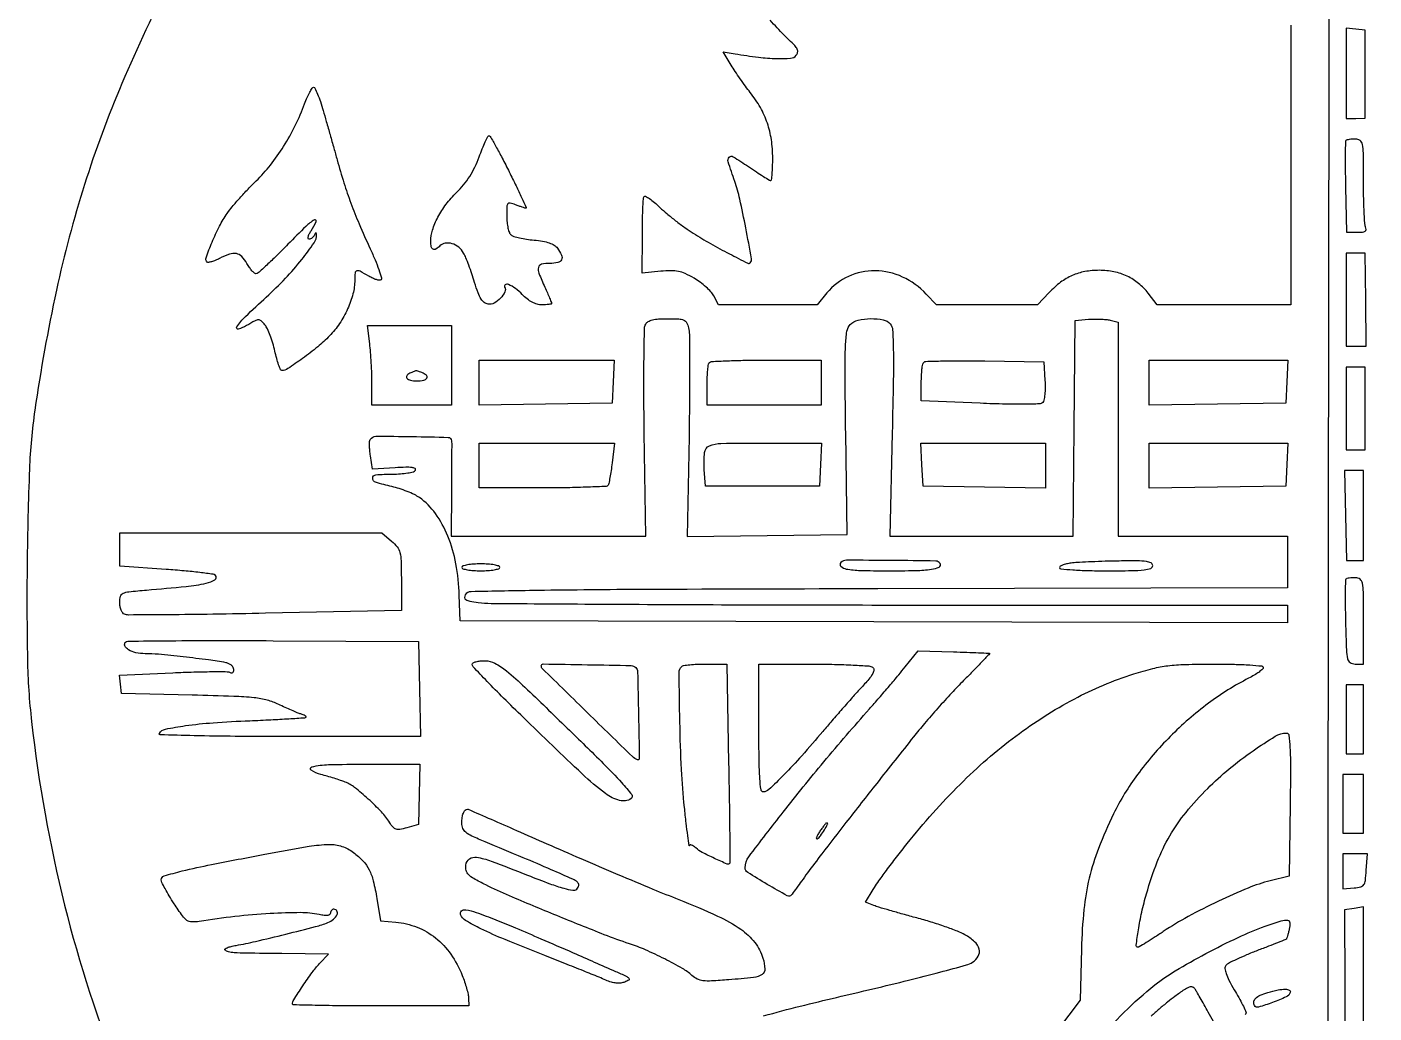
# Model space of a CAD drawing. Extents: x 110 to 904, y 124 to 925.
# Drawn here: x 110.1 to 500.1, y 371.9 to 657.5 of the extents above; entities that cross this region are included whole.
import ezdxf

# ---------------------------------------------------------------- set-up
doc = ezdxf.new("R2010")
doc.units = 0

msp = doc.modelspace()

# ---------------------------------------------------------------- linework, layer by layer
for points in [[(502, 269), (499.5, 269), (497, 269), (497, 335.826807), (497, 402.653614), (494.25, 402.250339), (491.5, 401.847063), (491.819887, 335.350365), (492.139775, 268.853668), (489.390067, 269.176834), (486.640358, 269.5), (486.890229, 518.986716, -0.000161), (487.016943, 614.68192, -0.000268), (487.192998, 695.313008, -0.000004), (487.392619, 768.47668, -0.198201)], [(523.742409, 769.272477, -0.000007), (523.894203, 696.025807, -0.000343)], [(152.075484, 671.838879, 0.018701), (137.635786, 641.135013, 0.02393), (126.794949, 611.832652, 0.023512), (118.665697, 581.210326, 0.017072), (112.409407, 546.5, 0.026499), (110.850951, 529.459421, 0.006926), (110.181566, 501.991127, 0.007073), (110.281858, 474.373736, 0.023767), (111.461416, 456.336306, 0.032722), (121.036057, 403.191357, 0.035756), (137.284647, 353.351768, 0.036442)], [(476, 658), (476, 577), (456.618689, 577), (437.237378, 577), (434.675135, 580.359273, 0.059459), (431.918921, 583.199537, 0.060501), (428.586929, 585.292166, 0.05885), (424.765695, 586.568518, 0.051245), (420.566752, 587, 0.044632), (416.360141, 586.623749, 0.059021), (412.684111, 585.50144, 0.057962), (409.322315, 583.531632, 0.041043), (406.053833, 580.619242), (402.607666, 577), (387.990924, 577), (373.374182, 577), (370.437091, 580.126099, 0.096108), (363.594007, 585.062577, 0.10583), (355.633219, 586.863088, 0.110626), (347.908787, 585.226366, 0.113551), (341.704881, 580.458138), (338.854392, 577), (324.596176, 577), (310.337959, 577), (308.955652, 579.582864, 0.063249), (308.125278, 580.75161, 0.02415), (306.70106, 582.156168, 0.023454), (304.988956, 583.549936, 0.026574), (303.221557, 584.716047, 0.023993), (300.697442, 586.03692, 0.057493), (298.694734, 586.698994, 0.055617), (296.55403, 586.899302, 0.021259), (293.562212, 586.718576), (288.254656, 586.170788), (288.263371, 596.835394, -0.004196), (288.301568, 600.98314, -0.006227), (288.410758, 604.615064, -0.003016), (288.56007, 607.688624, -0.116388), (288.752875, 608.343546, -0.406303), (289.160569, 608.461178, -0.026973), (290.30655, 607.766605, -0.026891), (291.747238, 606.665484, -0.015422), (293.366832, 605.194935, 0.017788), (295.344281, 603.416453, 0.009543), (297.901507, 601.357743, 0.009491), (300.593106, 599.354779, 0.014659), (303, 597.738161, 0.011597), (307.978048, 594.761318, 0.009389), (313.449269, 591.793854, 0.002725), (318.790699, 589.062128, 0.328258), (319.5061, 589.182767, 0.24176), (319.864997, 590.364011, 0.002418), (318.203865, 599.275608, 0.007921), (316.472942, 607.602069, 0.029304), (314.993358, 612.75922, -0.007501), (313.091816, 618.440491, -0.269707), (313.381205, 619.741343, -0.359176), (314.534163, 619.89838, -0.010568), (318.945131, 617.037261, 0.004048), (321.263679, 615.490043, 0.00614), (323.306872, 614.185945, 0.002615), (325.06603, 613.10601, 0.137187), (325.445131, 613, 0.38145), (325.667152, 613.198223, 0.00693), (325.837007, 614.903431, 0.013326), (325.960092, 616.995263, 0.008031), (326, 619.479764, 0.036467), (325.609635, 624.824998, 0.04605), (324.442121, 629.640952, 0.046429), (322.422829, 634.13053, 0.038035), (319.487779, 638.5, -0.009108), (318.110396, 640.314458, -0.005834), (316.574383, 642.468626, -0.005861), (315.118675, 644.614627, -0.010901), (313.997363, 646.393194), (311.659883, 650.286388), (315.079942, 649.697778, 0.011934), (321.849373, 648.698431, 0.024362), (327.204447, 648.301502, 0.026306), (331.175112, 648.410034, 0.202227), (332.792544, 649.250031, 0.121974), (333.214311, 650.123209, 0.161454), (333.115476, 650.994779, 0.082127), (332.392181, 652.058972, 0.016255), (330.743786, 653.681387, -0.013782), (329.219318, 655.167059, -0.006047), (327.279398, 657.213716, -0.005979), (325.271896, 659.436375, -0.007968)], [(524.005198, 615.239557, -0.000206), (524.031732, 519.383904)], [(323.352841, 371.101885, -0.011954), (333.984367, 373.951543, -0.001893), (355, 378.965197, 0.003097), (365.321342, 381.453817, 0.004498), (374.39456, 383.787883, 0.00233), (382.044303, 385.867556, 0.074426), (383.811269, 386.653851, 0.124103), (385.479031, 388.420588, 0.196846), (385.726571, 390.457719, 0.141465), (384.417847, 392.597744, 0.057715), (381.627188, 394.613548, 0.034424), (379.488829, 395.624007, 0.009071), (375.93768, 396.938327, 0.009164), (371.831536, 398.289992, 0.00929), (367.697069, 399.483811, -0.002265), (363.670552, 400.585419, -0.002712), (359.889592, 401.660411, -0.002331), (356.712867, 402.598345, -0.017893), (355.241453, 403.098299), (352.843145, 404.010135), (355.09187, 407.755067, -0.019854), (356.423015, 409.784755, -0.004258), (358.899386, 413.190551, -0.004442), (361.838451, 417.088262, -0.004223), (364.895843, 421, -0.028604), (380.217964, 438.153898, -0.035474), (396.396155, 452.161993, -0.038225), (413.226285, 462.861936, -0.046029), (430.5, 470.12233, -0.014298), (436.034415, 471.697662, -0.03159), (440.349422, 472.507653, -0.024535), (445.35221, 472.875195, -0.005759), (453.75, 472.982335, -0.005413), (459.61647, 472.9261, -0.01175), (464.118102, 472.72831, -0.006371), (467.610498, 472.447797, -0.387261), (468, 472.020324, -0.214834), (467.776184, 471.523462, -0.022128), (466.751562, 470.694759, -0.024436), (465.378063, 469.781145, -0.017107), (463.75, 468.883478, 0.043659), (452.102611, 461.630586, 0.035913), (441.049896, 452.014429, 0.036183), (431.579814, 441.011347, 0.046652), (424.668796, 429.61392, 0.019881), (420.29972, 419.618849, 0.034525), (417.595767, 410.979222, 0.033756), (416.069838, 401.916222, 0.018064), (415.35251, 390.580372), (414.948502, 375.660744), (408.467021, 366.955707, 0.015115)], [(419.545014, 363.258744, -0.025743), (427.687933, 372.16178, -0.026404), (436.63714, 380.101417, -0.033739), (442.514303, 384.169353, -0.01222), (451.357415, 389.157159, -0.012444), (460.722445, 393.846461, -0.023742), (468.5, 397.060441, -0.007845), (473.20373, 398.664769, -0.107296), (474.991395, 398.84276, -0.360748), (475.689954, 398.113392, -0.07949), (475.527124, 396.25205, -0.004166), (475.250599, 395.18792, -0.006293), (474.990469, 394.266511, -0.002767), (474.755135, 393.487218, -0.135063), (474.668716, 393.351591, -0.089711), (474.517656, 393.257715, -0.000222), (472.15296, 392.32239, -0.001408), (469.481249, 391.275691, -0.000876), (466.341361, 390.062088, 0.00816), (463.14327, 388.772135, 0.010868), (460.284224, 387.4904, 0.008318), (457.952134, 386.335498, 0.100957), (457.17813, 385.712547, 0.200204), (456.90896, 384.832096, 0.058214), (457.217655, 383.417054, 0.037594), (458.067136, 381.44227, 0.012732), (459.586768, 378.70534, -0.006552), (460.894326, 376.417457, -0.009181), (461.997363, 374.3382, -0.006041), (462.863749, 372.577583, -0.111767), (463, 371.975663, -0.213058), (462.788681, 371.502255, -0.022652)], [(455.049305, 366.984506), (452.078302, 372.242253, 0.000816), (450.875848, 374.362138, 0.000935), (449.719709, 376.38385, 0.000841), (448.732908, 378.095313, 0.005354), (448.221099, 378.958089, 0.193555), (447.515246, 379.486148, 0.155792), (446.561021, 379.439175, 0.059858), (445.077188, 378.670706, 0.009658), (442.417451, 376.78492, 0.011929), (440.267099, 375.116299, 0.007807), (437.865798, 373.096214, 0.007854), (435.586407, 371.053426, 0.014901)]]:
    msp.add_lwpolyline(points, format="xyb")
for points in [[(492, 644.066422), (492, 631), (494.75, 631.005355), (497.5, 631.01071), (497.5, 643.755355), (497.5, 656.5), (494.75, 656.816422), (492, 657.132845)], [(492, 578.5), (492, 565), (494.899634, 565), (497.799267, 565), (497.649634, 578.499103), (497.5, 591.998205), (494.75, 591.999103), (492, 592)], [(279.797717, 554.75), (279.5, 548.5), (260.25, 548.228407), (241, 547.956814), (241, 554.478407), (241, 561), (260.547717, 561), (280.095435, 561)], [(474.797717, 554.75), (474.5, 548.5), (454.75, 548.22886), (435, 547.95772), (435, 554.47886), (435, 561), (455.047717, 561), (475.095435, 561)], [(492, 547), (492, 535), (494.75, 534.999215), (497.5, 534.998429), (497.5, 546.997888), (497.5, 558.997347), (494.75, 558.998674), (492, 559)], [(405, 530.476926), (405, 523.953851), (387.25, 524.226926), (369.5, 524.5), (369.202283, 530.75), (368.904565, 537), (386.952283, 537), (405, 537)], [(474.797717, 530.75), (474.5, 524.5), (454.75, 524.22886), (435, 523.95772), (435, 530.47886), (435, 537), (455.047717, 537), (475.095435, 537)], [(491.805594, 516.001751), (492.111188, 503), (494.555594, 503), (497, 503), (497, 516), (497, 529), (494.25, 529.001751), (491.5, 529.003502)], [(492, 457), (492, 447), (494.5, 447), (497, 447), (497, 457), (497, 467), (494.5, 467), (492, 467)], [(491, 432.5), (491, 424), (494, 424), (497, 424), (497, 432.5), (497, 441), (494, 441), (491, 441)]]:
    msp.add_lwpolyline(points, close=True)
for points in [[(195.880193, 633.25, -0.001234), (196.781222, 630.125959, -0.000669), (197.874713, 626.279688, -0.000666), (198.977184, 622.362077, -0.001054), (199.910851, 619, 0.008936), (201.886323, 612.298061, 0.012867), (203.891506, 606.448668, 0.012086), (206.290561, 600.444859, 0.006695), (209.492252, 593.231124, -0.009255), (210.901013, 590.0127, -0.014523), (211.979027, 587.191903, -0.00855), (212.754786, 584.842277, -0.278695), (212.617024, 584.28369, -0.228426), (212.172813, 584.128427, -0.041636), (211.293695, 584.303081, -0.037435), (210.215029, 584.701935, -0.026144), (209.064941, 585.302567, 0.011344), (206.537512, 586.719218, 0.191816), (205.605187, 586.821397, 0.307914), (205.109344, 586.236907, 0.026537), (205, 584.178139, -0.06333), (204.490368, 580.170675, -0.042691), (202.958215, 575.816006, -0.041241), (200.62317, 571.602824, -0.046537), (197.709199, 568.010571, -0.026579), (194.290404, 564.869286, -0.015888), (189.92193, 561.491464, -0.010508), (185.647056, 558.532769, -0.147148), (183.875936, 558, -0.303517), (183.534749, 558.228128, -0.012924), (182.989256, 559.650427, -0.018422), (182.420927, 561.464902, -0.011635), (181.886073, 563.618476, 0.017502), (181.287208, 565.914297, 0.017412), (180.528327, 568.166624, 0.017549), (179.728826, 570.084828, 0.062748), (179.029614, 571.211756, 0.036475), (177.946728, 572.365853, 0.199076), (177.159487, 572.654369, 0.114504), (176.156035, 572.376935, 0.008822), (173.70683, 570.989532, -0.071977), (171.281843, 569.994605, -0.691321), (170.848946, 570.618396, -0.050033), (173.379239, 573.603856, -0.006649), (179.412959, 579.275248, 0.017526), (184.921274, 584.683194, 0.021278), (189.675321, 590.136568, 0.018147), (193.255737, 594.964021, 0.170353), (193.921053, 597.421445, 0.064798), (193.854538, 597.745441, 0.400792), (193.717197, 597.816336, 0.197946), (193.538539, 597.672836, 0.029942), (193.337719, 597.25, -0.065288), (193.067918, 596.772065, -0.060927), (192.678442, 596.367188, -0.065166), (192.233701, 596.092716, -0.106092), (191.801657, 596, -0.350279), (191.545034, 596.204922, -0.114368), (191.547444, 596.72404, -0.059082), (191.837809, 597.518475, -0.027907), (192.38499, 598.464817, 0.042762), (193.842347, 601.167285, 0.7252), (193.343271, 601.609453, 0.060717), (190.861819, 599.718527, 0.006335), (185.674494, 594.534221, -0.005219), (182.41679, 591.26385, -0.008025), (179.523036, 588.508785, -0.003483), (177.017442, 586.230875, -0.186547), (176.424494, 586.006323, -0.184231), (175.964738, 586.185288, -0.028962), (175.27117, 586.890181, -0.028909), (174.516443, 587.859447, -0.021617), (173.79651, 589.006323, 0.062125), (172.31146, 590.994975, 0.158379), (170.74328, 591.833704, 0.128902), (168.760124, 591.675895, 0.035378), (165.85741, 590.426264, -0.020317), (164.651438, 589.863486, -0.029739), (163.546114, 589.476798, -0.029597), (162.650166, 589.278424, -0.240513), (162.262697, 589.403969, -0.290061), (161.979893, 590.664076, -0.012207), (163.707244, 595.14057, -0.020724), (165.856583, 599.776572, -0.033476), (168.101143, 603.5, -0.021285), (169.55812, 605.408696, -0.008421), (171.713809, 607.909662, -0.008316), (174.135583, 610.536195, -0.010317), (176.478599, 612.894592, 0.033985), (180.588845, 617.443201, 0.026553), (184.424248, 622.886906, 0.025677), (187.795418, 628.92307, 0.025978), (190.515671, 635.25, -0.014243), (191.248152, 637.070171, -0.02154), (191.997281, 638.604687, -0.017471), (192.68779, 639.777378, -0.256327), (193.093513, 640, -0.291988), (193.494408, 639.744066, -0.010727), (194.251091, 638.017187, -0.016556), (195.067693, 635.837246, -0.010511)], [(249.725527, 615.481875, -0.002941), (251.70012, 611.461998, -0.005021), (253.295492, 608.079051, -0.001132), (254.63477, 605.146119, -0.545293), (254.540627, 605, -0.074747), (254.271967, 605.040389, -0.004573), (253.497264, 605.286479, -0.006726), (252.577558, 605.601682, -0.004924), (251.5651, 605.975249, 0.031235), (249.977881, 606.467748, 0.298329), (249.341312, 606.241548, 0.155255), (249.047065, 605.413609, 0.008356), (249, 602.597694, 0.026399), (249.091902, 600.858309, 0.031011), (249.367188, 599.230962, 0.03247), (249.766822, 597.913404, 0.135474), (250.25, 597.248927, 0.096989), (251.050711, 596.832685, 0.016481), (252.724313, 596.399882, 0.017455), (254.751957, 596.020016, 0.014759), (256.917873, 595.757145, -0.02004), (259.405779, 595.428502, -0.039853), (261.330073, 594.934947, -0.051863), (262.748348, 594.276977, -0.100693), (263.667873, 593.439532, -0.049902), (264.866638, 591.401294, -0.225243), (264.851637, 590.057288, -0.230967), (263.805909, 589.241379, -0.052197), (261.5, 589, 0.053754), (259.083017, 588.739403, 0.293994), (258.198287, 587.852395, 0.147216), (258.335935, 586.137512, 0.013388), (260.021962, 582.140796, -0.003145), (260.779961, 580.442, -0.004702), (261.418951, 578.947312, -0.002077), (261.946069, 577.666545, -0.096872), (262, 577.390796, -0.355058), (261.87473, 577.236628, -0.017015), (261.173708, 577.114796, -0.021467), (260.26551, 577.028148, -0.013049), (259.187091, 577, -0.069629), (257.797203, 577.194497, -0.051883), (256.358413, 577.772074, -0.046164), (254.911985, 578.71493, -0.034232), (253.5, 580, 0.043099), (251.539297, 581.721995, 0.058431), (249.493091, 582.887595, 0.235101), (248.568041, 582.83133, 0.423326), (248.39928, 582.162968, -0.255529), (248.474014, 580.760133, -0.078967), (247.229157, 578.958895, -0.07361), (245.37926, 577.518735, -0.165513), (243.653443, 577.193102, -0.125711), (242.507801, 577.666263, -0.092626), (241.573926, 578.680254, -0.053293), (240.704448, 580.466144, -0.013906), (239.70315, 583.5, 0.008555), (238.913823, 585.980469, 0.008162), (238.028262, 588.471875, 0.008131), (237.174615, 590.646258, 0.028638), (236.524642, 592, 0.095869), (235.117755, 593.683805, 0.097247), (233.190925, 594.710854, 0.110829), (231.225431, 594.858694, 0.161307), (229.684665, 594.084665, -0.057354), (228.527712, 593.166528, -0.25671), (227.69377, 593.121732, -0.234872), (227.15627, 593.813561, -0.049824), (227, 595.377876, -0.077232), (227.510939, 598.665945, -0.044494), (229.064663, 602.369235, -0.040867), (231.452889, 606.112766, -0.037543), (234.481075, 609.533499, 0.029171), (236.52089, 611.76152, 0.029484), (238.2797, 614.204168, 0.028773), (239.775709, 616.894004, 0.025105), (241.029719, 619.861355, -0.008382), (241.932155, 622.213112, -0.013301), (242.791445, 624.191449, -0.007173), (243.566036, 625.792076, -0.291661), (243.883991, 625.981875, -0.261992), (244.234907, 625.770628, -0.002189), (245.854046, 622.890024, -0.006965), (247.677883, 619.501463, -0.004341)], [(491.916667, 624.586804, 0.196519), (491.752708, 624.200608, 0.001292), (491.712164, 620.450735, 0.004848), (491.718504, 616.133291, 0.003046), (491.805594, 611.086804), (492.111188, 598), (495.162583, 598, 0.02188), (496.684909, 598.06665, 0.122312), (497.45106, 598.329865, 0.242391), (497.730792, 598.817466, 0.103277), (497.606989, 599.581787, -0.076225), (497.36646, 600.687205, -0.004291), (497.178303, 604.1999, -0.006512), (497.0442, 608.401179, -0.004721), (497, 613.081787, 0.002589), (496.959271, 620.946446, 0.045776), (496.701055, 623.473049, 0.190528), (495.997912, 624.57035, 0.157375), (494.666667, 625, 0.016356), (493.742697, 624.969767, 0.020933), (492.896354, 624.878624, 0.019357), (492.20895, 624.747957, 0.139561)], [(233, 559.5), (233, 548), (221.5, 548), (210, 548), (209.991308, 554.25, 0.008133), (209.942299, 557.025399, 0.005403), (209.799931, 560.20625, 0.005439), (209.5947, 563.292039, 0.010564), (209.352017, 565.75), (208.721418, 571), (220.860709, 571), (233, 571)], [(301.624219, 570.361094, -0.058757), (301.873656, 568.431033, -0.001641), (301.939849, 560.014097, -0.003342), (301.919015, 550.099964, -0.002287), (301.768633, 538.842972), (301.250723, 509.963755), (324.375362, 510.231878), (347.5, 510.5), (347.118884, 540.047455, -0.001335), (346.939528, 557.583495, -0.012455), (347.070748, 565.145135, -0.02614), (347.471461, 569.371563, -0.161021), (348.440312, 571.297455, -0.140676), (350.726187, 572.563747, -0.052971), (354.391823, 573.007686, -0.052963), (357.99573, 572.678282, -0.171939), (360.026937, 571.467543, -0.160953), (360.688634, 569.779366, -0.009194), (360.892319, 564.123872, -0.008609), (360.895774, 555.378037, -0.001774), (360.581798, 539.967543), (359.864833, 510), (386.41817, 510), (412.971507, 510), (413.235753, 541.25), (413.5, 572.5), (417.404677, 572.819587, -0.017087), (419.071551, 572.898812, -0.014087), (420.851294, 572.872382, -0.014322), (422.484582, 572.755133, -0.036415), (423.654677, 572.550535), (426, 571.961896), (426, 540.980948), (426, 510), (450.5, 510), (475, 510), (475, 502.527519), (475, 495.055037), (356.463336, 494.777519, 0.000329), (288.477561, 494.573668, 0.002805), (258.004755, 494.291287, 0.001352), (238.665293, 493.951224, 0.253583), (236.992263, 493, 0.156844), (236.797831, 492.225514, 0.251815), (237.150138, 491.661773, 0.083665), (238.281878, 491.246188, 0.011397), (240.778927, 490.837606, 0.033086), (244.46478, 490.567144, 0.000205), (277.820997, 490.344056, 0.000842), (315.924414, 490.169017, 0.000537), (360.25, 490.087606), (475, 490), (475, 487.461757), (475, 484.923513), (355.25, 485.211757), (235.5, 485.5), (235.274573, 492.909562, 0.038341), (234.292745, 502.045377, 0.050927), (231.940954, 510.058645, 0.057832), (228.367771, 516.556407, 0.083622), (223.744155, 521.182178, 0.04142), (222.273097, 522.055961, 0.018138), (220.197794, 522.975072, 0.017805), (217.911918, 523.796655, 0.022733), (215.75106, 524.3807, -0.019195), (211.059726, 525.613157, -0.338326), (210.199321, 526.810663, -0.38191), (211.14397, 527.806408, -0.020527), (215.85765, 528, 0.016838), (218.248925, 528.080551, 0.024645), (220.340136, 528.325551, 0.023412), (221.975868, 528.678852, 0.19172), (222.577365, 529.12518, 0.421954), (222.457762, 529.603544, 0.102002), (221.595468, 529.893052, 0.037476), (219.787326, 529.975738, 0.008593), (216.730831, 529.833801), (210.188897, 529.417242), (209.572929, 533.269293, -0.016109), (209.377309, 534.809296, -0.020017), (209.299235, 536.250847, -0.018709), (209.327118, 537.44549, -0.123833), (209.506181, 538.010001, -0.258874), (211.160451, 538.936628, -0.004725), (221.576901, 538.879558, -0.004149), (232.061216, 538.636001, -0.392254), (233.051038, 537.658478, -0.011557), (233.068671, 536.815524, -0.000285), (233.057971, 532.948116, -0.000616), (233.037241, 528.41111, -0.00042), (233.002968, 523.25), (232.90386, 510), (261.079877, 510), (289.255895, 510), (288.81089, 539.951208, -0.002774), (288.702992, 551.542717, -0.004287), (288.751213, 561.559207, -0.00145), (288.891869, 570.194043, -0.123375), (289.232633, 571.451208, -0.139578), (289.946102, 572.161586, -0.066279), (291.16385, 572.638813, -0.044047), (292.963191, 572.916456, -0.016266), (295.530638, 573, -0.010944), (298.800109, 572.928426, -0.09148), (300.235497, 572.598045, -0.169346), (301.050074, 571.847981, -0.061375)], [(221.25, 557.337719, 0.106958), (220.168496, 556.603157, 0.366065), (220.121923, 555.817758, 0.184125), (221.116072, 555.188886, 0.050006), (223, 555, 0.046063), (224.977595, 555.182577, 0.216196), (225.890646, 555.820674, 0.371502), (225.747522, 556.623581, 0.079312), (224.418213, 557.393011, 0.007375), (223.799893, 557.619878, 0.010965), (223.251663, 557.798506, 0.006287), (222.790034, 557.931488, 0.178541), (222.668213, 557.921053, -0.011529), (222.552577, 557.870001, -0.000619), (222.182225, 557.717133, -0.000968), (221.741074, 557.536678, -0.000706)], [(340, 554.5), (340, 548), (323.5, 548), (307, 548), (307, 553.833333, -0.010625), (307.048521, 556.116473, -0.014928), (307.195833, 558.148958, -0.011119), (307.403673, 559.810475, -0.161051), (307.666667, 560.333333, -0.186241), (308.274242, 560.602574, -0.002122), (312.788542, 560.804167, -0.00616), (318.049592, 560.951846, -0.003936), (324.166667, 561), (340, 561)], [(404.807212, 555.107212, -0.017623), (404.8535, 552.970831, -0.02274), (404.737697, 551.012072, -0.021386), (404.501941, 549.423042, -0.149944), (404.139162, 548.739162, -0.189085), (403.186062, 548.323053, -0.006112), (398.922597, 548.213621, -0.009733), (393.378407, 548.24703, -0.004342), (386.081951, 548.496485), (369, 549.229069), (369, 554.447868, -0.012262), (369.050262, 556.497086, -0.016783), (369.202531, 558.336176, -0.01357), (369.418528, 559.833058, -0.15496), (369.689467, 560.356134, -0.190742), (370.320319, 560.629153, -0.002004), (375.187935, 560.762935, -0.006027), (380.850242, 560.827579, -0.003838), (387.439467, 560.772801), (404.5, 560.5)], [(279.515293, 531.25, -0.005805), (279.207909, 528.99283, -0.007942), (278.87536, 526.96875, -0.005471), (278.55261, 525.287542, -0.087389), (278.341053, 524.75, -0.248662), (277.827054, 524.446016, -0.001745), (272.599784, 524.220312, -0.006109), (266.543553, 524.054069, -0.003806), (259.440983, 524), (241, 524), (241, 530.5), (241, 537), (260.615223, 537), (280.230447, 537)], [(339.797717, 530.75), (339.5, 524.5), (323, 524.5), (306.5, 524.5), (306.190188, 529.37294, -0.042048), (306.290486, 534.252113, -0.269107), (307.691391, 536.172046, -0.100019), (311.022226, 536.90048, -0.003983), (323.516333, 537), (340.095435, 537)], [(215.694236, 508.588431, -0.049745), (217.310097, 506.893094, -0.104775), (218.102425, 505.266179, -0.054866), (218.430681, 502.8457, -0.006293), (218.5, 497.338431), (218.5, 488.5), (179.1384, 487.685836, -0.001333), (163.949805, 487.412191, -0.002111), (150.931427, 487.267337, -0.000473), (139.511443, 487.199283, -0.093123), (138.3884, 487.404452, -0.14767), (137.855871, 487.817433, -0.05882), (137.407842, 488.636684, -0.051401), (137.102719, 489.696878, -0.044408), (137, 490.851128, -0.066541), (137.235575, 492.61345, -0.221997), (137.970835, 493.481648, -0.082043), (139.622125, 493.934193, -0.004967), (144.75, 494.416777, 0.004349), (156.205608, 495.480576, 0.027192), (162.017948, 496.392733, 0.087832), (164.528551, 497.410817, 0.481739), (164.670013, 498.66332, 0.164115), (163.991415, 498.999589, 0.003366), (160.174105, 499.490924, 0.007533), (155.659034, 499.972291, 0.004951), (150.448973, 500.396517), (137, 501.357648), (137, 506.178824), (137, 511), (174.944236, 511), (212.888473, 511)], [(345.693853, 502.36052, 0.42598), (345.715239, 501.291578, 0.143351), (347.276257, 500.516948, 0.037267), (351.351223, 500.102454, 0.006717), (358.97723, 500, 0.005152), (367.433694, 500.087143, 0.028688), (371.956476, 500.440497, 0.077013), (374.13499, 501.088343, 0.447052), (374.435239, 502.104785, 0.255707), (373.170652, 502.823035, 0.001738), (360.203581, 502.983504, 0.002044), (347.348847, 503.04534, 0.1991)], [(236, 501, 0.332234), (236.292067, 500.608967, 0.026982), (237.615625, 500.29375, 0.027868), (239.39166, 500.072146, 0.017105), (241.5, 500, 0.017105), (243.60834, 500.072146, 0.027868), (245.384375, 500.29375, 0.026982), (246.707933, 500.608967, 0.332234), (247, 501, 0.332234), (246.707933, 501.391033, 0.026982), (245.384375, 501.70625, 0.027868), (243.60834, 501.927854, 0.017105), (241.5, 502, 0.017105), (239.39166, 501.927854, 0.027868), (237.615625, 501.70625, 0.026982), (236.292067, 501.391033, 0.332234)], [(412.75, 502.271532, 0.023343), (411.313133, 502.053044, 0.035939), (410.101562, 501.718479, 0.040002), (409.230058, 501.327995, 0.273961), (409, 500.939635, 0.387799), (409.35788, 500.547604, 0.005382), (412.841821, 500.267401, 0.011308), (417.161796, 500.064754, 0.006065), (422.5, 500, 0.003511), (429.880669, 500.051821, 0.024158), (433.5, 500.277778, 0.054088), (435.431572, 500.707136, 0.32143), (436, 501.5, 0.284308), (435.530475, 502.258989, 0.081942), (434.153017, 502.684004, 0.033121), (431.505272, 502.868446, 0.005143), (426.25, 502.831897, 0.003), (422.242188, 502.738738, 0.003061), (418.2625, 502.597947, 0.002971), (414.806728, 502.43393, 0.012715)], [(491.916667, 497.587076, 0.196282), (491.753341, 497.20321, 0.001502), (491.713106, 493.74487, 0.005239), (491.720493, 489.750213, 0.003304), (491.808799, 485.087076, 0.002564), (492.055356, 477.050771, 0.047012), (492.385659, 474.519445, 0.193493), (493.144776, 473.423938, 0.14668), (494.558799, 473), (497, 473), (497, 485.5, 0.002421), (496.959922, 493.776869, 0.043743), (496.703333, 496.410714, 0.186327), (495.999286, 497.551424, 0.163791), (494.666667, 498, 0.016345), (493.742697, 497.969787, 0.02092), (492.896354, 497.878704, 0.019341), (492.20893, 497.748124, 0.139518)], [(223.77822, 465.75), (224.056439, 452), (185.969203, 452, -0.001931), (170.429392, 452.060026, -0.004191), (158.493708, 452.252304, -0.000964), (148.669475, 452.511915, -0.577893), (148.44998, 452.919065, -0.206201), (150.213984, 454.153329, -0.01607), (156.009804, 455.15826, -0.017151), (163.983919, 456.000616, -0.007366), (174.671067, 456.602022, 0.001951), (180.767555, 456.878896, 0.003131), (185.965732, 457.167939, 0.000625), (190.532856, 457.456315, 0.166201), (190.893128, 457.605967, 0.4172), (190.90324, 457.78251, 0.069749), (190.614668, 458.024707, 0.042672), (190.091909, 458.292676, 0.021413), (189.393128, 458.544249, -0.021469), (188.379184, 458.909416, -0.005178), (186.734231, 459.602898, -0.005305), (184.861683, 460.438986, -0.005244), (183, 461.317787, 0.049415), (179.706384, 462.530413, 0.036802), (175.893718, 463.22598, 0.018003), (170.002068, 463.644267, 0.002623), (158, 464), (137.5, 464.5), (137.195514, 467.1263), (136.891028, 469.7526), (152.375928, 470.478324, -0.004276), (158.387587, 470.708569, -0.006456), (163.626329, 470.796685, -0.002864), (168.078229, 470.788575, -0.13736), (168.930414, 470.543007, 0.124693), (169.337058, 470.414776, 0.188492), (169.685809, 470.528511, 0.149037), (169.920803, 470.881738, 0.072915), (170, 471.421931, 0.134131), (169.830618, 472.041979, 0.080332), (169.339063, 472.63314, 0.070372), (168.610205, 473.106823, 0.062809), (167.75, 473.382692, 0.013614), (162.677008, 474.189182, 0.004796), (155.362705, 475.077371, 0.004234), (148.186372, 475.817567, 0.023582), (144.320545, 476, -0.053598), (141.669201, 476.285031, -0.080819), (139.512017, 477.135336, -0.149381), (138.495043, 478.254793, -0.316553), (138.686056, 479.352723, -0.196083), (139.33073, 479.623878, -0.000337), (151.517161, 479.748411, -0.002438), (165.248896, 479.812521, -0.001497), (181.42738, 479.760714), (223.5, 479.5)], [(388.75, 476.108146, -0.520698), (388.774961, 475.986498, -0.000579), (386.65, 473.74588, -0.003658), (384.204053, 471.210188, -0.002163), (381.25, 468.218255, 0.008763), (377.795642, 464.625981, 0.005216), (373.803253, 460.234848, 0.005219), (369.914226, 455.773806, 0.008984), (366.78235, 451.968255, 0.000843), (356.093306, 438.446917, 0.001424), (347.186523, 427.07447, 0.001562), (340.18724, 418.026775, 0.006488), (336.05222, 412.5, -0.000285), (334.355943, 410.173166, -0.000431), (332.877505, 408.151236, -0.000157), (331.601356, 406.410264, -0.010791), (331.379602, 406.12123, -0.365227), (330.211459, 405.891203, -0.006895), (324.41344, 409.208698, -0.007706), (318.747616, 412.673972, -0.256418), (318.003699, 414.021413, -0.164332), (319.074081, 417.215818, -0.00372), (329.036105, 430.144514, -0.008309), (340.787507, 444.659457, -0.006537), (353.980163, 460, 0.002375), (356.790324, 463.213187, 0.001957), (359.758276, 466.666733, 0.001976), (362.458083, 469.858719, 0.00527), (364.350752, 472.163346), (368.098911, 476.826691), (378.299455, 476.521492, -0.000923), (382.227978, 476.396695, -0.001483), (385.577027, 476.274177, -0.00024), (388.54272, 476.155453, -0.092207)], [(266.5, 454.473084, -0.002322), (276.945644, 444.226235, -0.013688), (282.246025, 438.682798, -0.01862), (285.18568, 435.181205, -0.435493), (285, 434.032873, -0.215919), (281.66755, 433.482324, -0.096355), (277.581822, 435.474615, -0.02862), (270.808545, 441.21491, -0.002249), (253.75, 457.583412, -0.003494), (248.096025, 463.134797, -0.005516), (243.332812, 467.983215, -0.001684), (239.28065, 472.22845, -0.192), (239, 472.932369, -0.280568), (239.248986, 473.341157, -0.052622), (240.101562, 473.673318, -0.042655), (241.313051, 473.895149, -0.026932), (242.75, 473.955523, -0.119915), (245.601374, 473.225775, -0.049481), (248.939234, 470.999954, -0.019163), (254.225415, 466.31356, -0.001875)], [(286.335496, 472, -0.191562), (286.877522, 470.729391, -0.001226), (287.155275, 458.233594, -0.00093), (287.38148, 445.605905, -0.5346), (286.864482, 445.24843, -0.099065), (285.38052, 446.208861, -0.000486), (272.490068, 458.780201, -0.000265), (259.357044, 471.626627, -0.201643), (259, 472.475965, -0.418246), (259.548039, 473.016521, -0.000915), (272.378026, 472.816624, -0.001297), (285.023759, 472.563617, -0.193991)], [(313.238275, 444.25, -0.000752), (313.421861, 433.207815, -0.001238), (313.539961, 423.868019, -0.000093), (313.623657, 415.484255, -0.181952), (313.533308, 415.236873, -0.328274), (312.821485, 415.072997, -0.006126), (309.114137, 416.730165, -0.013344), (305.618292, 418.459091, -0.060226), (303.75, 419.754573, 0.031024), (303.069251, 420.287904, 0.067255), (302.477383, 420.587236, 0.134383), (302.071655, 420.614361, 0.318475), (301.875133, 420.404988, -0.872538), (301.785875, 420.405093, -0.001742), (301.404896, 423.29084, -0.00323), (300.957672, 426.959136, -0.001724), (300.449673, 431.5, -0.014803), (299.591944, 442.423839, -0.007396), (299.121113, 456.281075, -0.002129), (298.909369, 470.477143, -0.201683), (299.666667, 472.333333, -0.163352), (300.196263, 472.596748, -0.010203), (301.956353, 472.804167, -0.01421), (304.104615, 472.951509, -0.010015), (306.525174, 473), (312.717016, 473)], [(354.899723, 472.083136, -0.264145), (355.290714, 471.349862, -0.123326), (354.991595, 470.277589, -0.048248), (353.823385, 468.619852, -0.009069), (351.351026, 465.848449, 0.004355), (349.035627, 463.301727, 0.002126), (346.124222, 460.014857, 0.002108), (343.124875, 456.570378, 0.003051), (340.506495, 453.5, -0.006933), (334.415269, 446.468585, -0.012416), (329.191769, 440.890367, -0.008249), (324.856822, 436.628505, -0.192423), (323.28416, 436, -0.374097), (322.608301, 436.587958, -0.017396), (322.267354, 439.851576, -0.014431), (322.054357, 445.115231, -0.002896), (322, 454.5), (322, 473), (337.75, 472.984687, -0.005232), (343.886396, 472.914505, -0.007655), (349.284606, 472.71354, -0.004156), (353.819261, 472.437347, -0.124461)], [(475.770288, 432.311767), (475.5, 411.623534), (470, 410.242938, 0.035948), (463.623309, 408.145323, 0.013508), (455.01981, 404.337452, 0.013657), (446.229856, 399.861338, 0.022102), (439.045551, 395.530282, -0.003288), (436.396134, 393.793968, -0.005067), (434.079942, 392.33077, -0.001829), (432.073343, 391.101538, -0.137347), (431.710673, 391, -0.451135), (431.203785, 391.574218, -0.008501), (431.836655, 396.020231, -0.015952), (432.824822, 401.150135, -0.013523), (434.186561, 406.5, -0.024369), (437.29801, 415.733672, -0.038183), (440.941837, 423.275525, -0.039019), (445.626914, 430.059426, -0.02694), (451.897544, 436.978625, -0.022298), (458.121536, 442.617036, -0.019999), (465.046853, 447.898019, -0.016496), (471.444668, 452.076075, -0.137233), (474.747536, 453, -0.381835), (475.433882, 452.386397, -0.015602), (475.723376, 448.802339, -0.013166), (475.857468, 442.990003, -0.00245)], [(223.661378, 435.279129), (223.442127, 426.558257), (220.054761, 425.586773, -0.022962), (218.07895, 425.117091, -0.120013), (216.970414, 425.174134, -0.143124), (216.113485, 425.728993, -0.037612), (215.131093, 427.057645, 0.047833), (212.738365, 430.15929, 0.01948), (208.942593, 433.908046, 0.018383), (204.98384, 437.265862, 0.073708), (202.234584, 438.838289, 0.012973), (200.887684, 439.324521, 0.005395), (199.045983, 439.913875, 0.005333), (197.058771, 440.503102, 0.006867), (195.219826, 440.999893, -0.084694), (192.430792, 442.242398, -0.656213), (192.611811, 443.244273, -0.051299), (197.430959, 443.864887, -0.006392), (207.999331, 444), (223.880628, 444)], [(260.597133, 420.978952, 0.00221), (270.423861, 416.691638, 0.001698), (281.19186, 412.093505, 0.001716), (291.292312, 407.861743, 0.004083), (298.837983, 404.802734, -0.012439), (310.058288, 400.034203, -0.045722), (316.752472, 396.218072, -0.074205), (320.805273, 392.384273, -0.093755), (323.1746, 387.811575, -0.059492), (323.717198, 384.692773, -0.271713), (322.905391, 383.122748, -0.112943), (320.472894, 382.267645, -0.008036), (313.280737, 381.567562, -0.006661), (308.316815, 381.231284, -0.043092), (305.811111, 381.311019, -0.083937), (304.14229, 381.800708, -0.07242), (302.630317, 382.829543, 0.055897), (299.873583, 384.841203, 0.012442), (294.729585, 387.61036, 0.013638), (289.156183, 390.245649, 0.025607), (284.5, 392.015286, -0.016424), (277.244212, 394.621531, -0.002729), (263.48511, 400.167352, -0.002692), (249.786456, 405.862231, -0.017028), (242.932722, 409.033962, -0.010149), (239.467174, 410.872556, -0.069814), (237.932933, 412.032792, -0.139304), (237.279658, 413.208698, -0.086499), (237.187987, 414.795699, -0.210016), (238.230055, 416.578783, -0.200232), (240.277042, 417.063818, -0.049337), (244.503125, 415.934287, -0.004147), (255.055354, 411.865001, 0.005019), (261.503705, 409.391211, 0.020233), (265.510993, 408.081813, 0.028126), (268.141935, 407.495916, 0.241614), (269.253534, 407.853534, 0.062775), (269.668781, 408.38856, 0.1095), (269.842736, 408.919714, 0.129082), (269.763844, 409.413658, 0.107674), (269.45, 409.844424, 0.076787), (268.163005, 410.675457, 0.002009), (261.901348, 413.442252, 0.003626), (253.749676, 416.934901, 0.001529), (242.75, 421.514151, -0.009445), (238.907742, 423.185559, -0.063022), (237.138443, 424.282738, -0.128838), (236.29689, 425.428334, -0.094607), (236, 426.983352, -0.03518), (236.112499, 428.580279, -0.060643), (236.456923, 429.865692, -0.084772), (236.977034, 430.710076, -0.215648), (237.617988, 431, -0.10312), (237.839407, 430.953844, -0.000051), (244.485532, 428.056317, -0.000713), (251.875303, 424.821145, -0.000434)], [(339.511283, 424.376876, 0.015861), (338.920255, 423.409241, 0.05198), (338.620066, 422.723698, 0.26008), (338.672196, 422.466554, 0.369416), (338.890896, 422.43257, 0.093576), (339.834391, 423.294382, 0.025145), (340.97471, 424.983831, 0.022163), (341.876341, 426.637676, 0.554644), (341.650194, 427, 0.214292), (341.414303, 426.894035, 0.010584), (340.848567, 426.229457, 0.015547), (340.200342, 425.381999, 0.01046)], [(204.64218, 418.459352, -0.041043), (207.399444, 415.973676, -0.071502), (209.165775, 413.459057, -0.057525), (210.379862, 410.180638, -0.018471), (211.426807, 405.089335), (212.5, 398.678671), (216.920579, 398.272636, -0.071179), (223.052044, 396.812965, -0.075466), (228.394228, 393.708114, -0.071613), (232.787814, 388.998434, -0.055596), (236.131364, 382.828764, -0.015017), (236.808, 381.006404, -0.014154), (237.388581, 379.110637, -0.014275), (237.807103, 377.402831, -0.046772), (237.944127, 376.25), (238, 374), (212.5, 374, -0.00191), (202.72204, 374.037359, -0.003186), (194.490625, 374.152712, -0.000409), (187.208099, 374.30714, -0.407779), (187, 374.519872, -0.142156), (187.361475, 375.765583, -0.005609), (189.975726, 379.790326, -0.010676), (192.69495, 383.692364, -0.030238), (194.80772, 386.25), (197.374182, 389), (183.937091, 389.152314, -0.000676), (173.474675, 389.285063, -0.012347), (170.145084, 389.414093, -0.040566), (168.435804, 389.662843, -0.14087), (167.468396, 390.198271, -0.456072), (167.489982, 390.504459, -0.061511), (168.124836, 390.869437, -0.038063), (169.216472, 391.234592, -0.018798), (170.647816, 391.538358, 0.01404), (176.318257, 392.685503, 0.004025), (185.034096, 394.77907, 0.003078), (193.673303, 396.984481, 0.030125), (197.25, 398.155206, 0.079768), (198.882243, 399.124235, 0.112648), (199.903978, 400.464118, 0.240781), (199.85679, 401.502125, 0.269451), (199, 402, 0.110572), (198.618508, 401.914591, 0.099969), (198.29375, 401.67291, 0.094861), (198.075922, 401.311644, 0.088589), (198, 400.886501, -0.248165), (197.773906, 400.459023, -0.116979), (197.173441, 400.229645, -0.062548), (196.16913, 400.222554, -0.022247), (194.75, 400.455011, 0.052426), (189.323612, 401.010937, 0.013547), (180.521318, 400.74894, 0.013493), (170.343934, 399.893737, 0.012611), (159.994466, 398.477063, -0.046799), (157.823169, 398.329775, -0.148242), (156.45546, 398.78323, -0.084478), (155.149868, 400.082665, -0.009211), (152.744466, 403.592714, -0.00942), (151.310324, 405.862392, -0.012569), (150.099937, 407.9786, -0.009834), (149.177048, 409.774297, -0.114262), (149, 410.538928, -0.331022), (149.824539, 411.647904, -0.012659), (155.08166, 413.084789, -0.011795), (163.517592, 414.952628, -0.002231), (179, 417.927774, -0.004286), (191.822366, 420.218882, -0.036895), (197.610172, 420.767375, -0.084876), (201.312666, 420.213028, -0.083604)], [(491, 412.936642), (491, 407.873283), (494.25, 408.186642, 0.035656), (496.195728, 408.515437, 0.181971), (497.086392, 409.123055, 0.124365), (497.537007, 410.303541, 0.013279), (497.804791, 413.25), (498.109582, 418), (494.554791, 418), (491, 418)], [(245.833414, 398.932413, -0.004331), (251.576715, 396.576459, -0.002103), (258.877405, 393.471302, -0.001621), (268.217689, 389.416251, -0.000722), (280.5, 384.0154, -0.005279), (283.5504, 382.630139, -0.10274), (284.3757, 382.013615, -0.449055), (284.314499, 381.504764, -0.059424), (283.231051, 380.929291, -0.063848), (282.034615, 380.633934, -0.052975), (280.722144, 380.622581, -0.046831), (279.288834, 380.899415, -0.032119), (277.731051, 381.465585, 0.006937), (275.724012, 382.31165, 0.000801), (271.189746, 384.140947, 0.000965), (265.788726, 386.297781, 0.000787), (260, 388.585962, -0.004009), (248.504423, 393.215836, -0.015677), (241.521583, 396.35302, -0.020505), (237.107057, 398.733847, -0.16877), (235.656175, 400.45361, -0.319298), (235.92667, 401.505384, -0.215577), (237.16501, 401.856497, -0.05009), (240.168198, 401.094553, -0.008012)], [(475.795061, 377.885183, -0.208349), (474.661616, 376.62518, -0.019162), (470.681232, 374.993272, -0.01692), (466.594239, 373.65279, -0.337036), (465.440406, 374.096426, -0.180285), (465.227258, 375.165276, -0.159712), (465.750133, 376.177888, -0.090957), (467.108368, 377.099113, -0.033275), (469.29923, 377.893977, -0.017775), (472.295145, 378.646105, -0.052993), (474.395767, 378.866493, -0.125009), (475.521925, 378.57884, -0.363255)]]:
    msp.add_lwpolyline(points, format="xyb", close=True)

doc.saveas('drawing.dxf')
